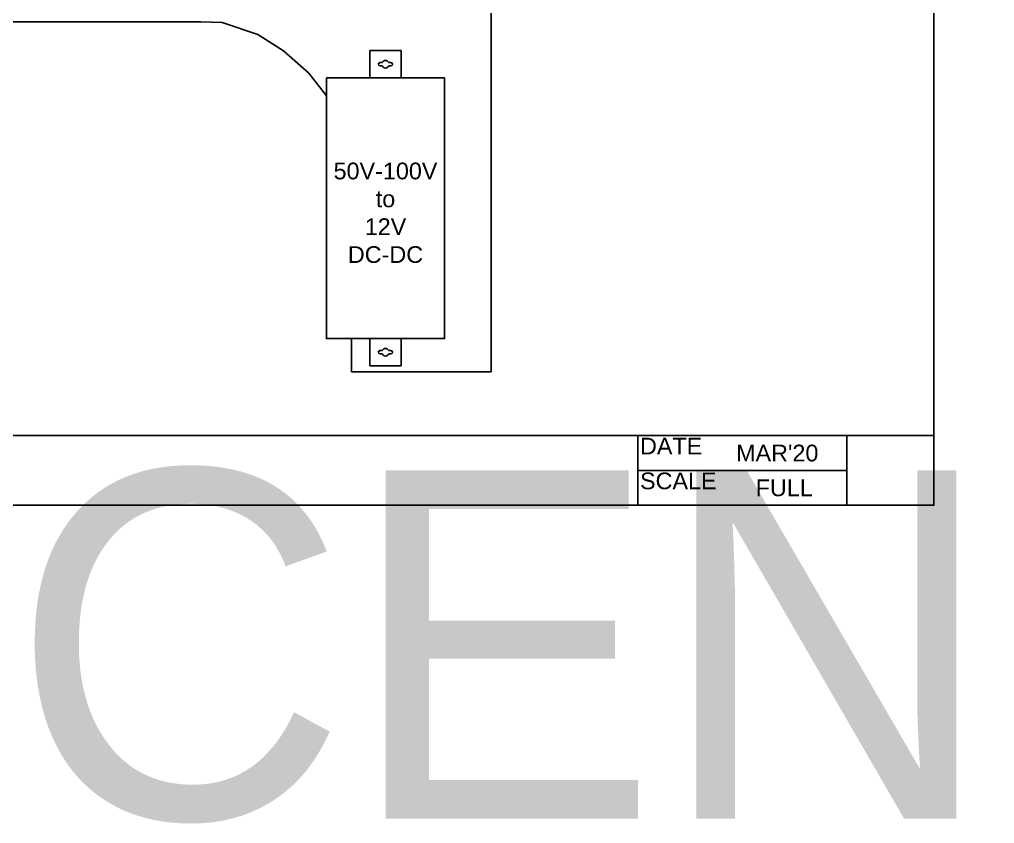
# Model space of a CAD drawing. Header units: inches. Extents: x 0 to 43.7, y -2.3 to 8.
# Drawn here: x 3.94 to 10.93, y -2.29 to 3.49 of the extents above; entities that cross this region are included whole.
import ezdxf
from ezdxf.enums import TextEntityAlignment as Align

# ---------------------------------------------------------------- set-up
doc = ezdxf.new("R2018")
doc.units = ezdxf.units.IN
doc.header["$MEASUREMENT"] = 0
doc.layers.add('DRAWING SHT', color=7, linetype='Continuous')
doc.styles.get("Standard").update_dxf_attribs({"font": 'arial.ttf'})

# ---------------------------------------------------------------- blocks, each defined once
blk = doc.blocks.new('Fuerth Cole DRAWING SHT')
at = {"layer": 'DRAWING SHT'}
for p, q in [((0, 0.5), (10.5, 0.5)), ((8.375, 0), (8.375, 0.5)), ((9.875, 0), (9.875, 0.5)), ((9.875, 0.25), (8.375, 0.25))]:
    blk.add_line(p, q, dxfattribs=at)
blk.add_lwpolyline([(0, 0), (10.5, 0), (10.5, 8), (0, 8)], close=True, dxfattribs=at)
at = {"layer": 'DRAWING SHT', "char_height": 0.12, "width": 1.5, "attachment_point": 1}
for s, insert in [('DATE', (8.39, 0.485)), ('SCALE', (8.39, 0.235))]:
    blk.add_mtext(s, dxfattribs=dict(at, insert=insert))
at = {"layer": 'DRAWING SHT'}
for tag, p in [('DATE', (9.375, 0.375)), ('DRN_BY', (1.4375, 0.125)), ('CLS', (3.025, 0.125)), ('SCALE', (9.425, 0.125))]:
    blk.add_attdef(tag, text='', height=0.12, dxfattribs=at).set_placement(p, align=Align.MIDDLE_CENTER)
at = {"layer": 'DRAWING SHT', "lineweight": 30, "flags": 104}
blk.add_attdef('TITLE', text='', height=0.12, dxfattribs=at).set_placement((3.875, 0.25), align=Align.MIDDLE_LEFT)

msp = doc.modelspace()

# ---------------------------------------------------------------- linework, layer by layer
for p, q in [((7.3207, 0.9571), (7.3207, 5.3355)), ((3.3497, 3.4715), (4.8253, 3.4715)), ((6.4511, 3.0684), (6.4511, 3.2648)), ((6.4511, 3.2648), (6.6747, 3.2648)), ((6.6747, 3.2648), (6.6747, 3.0684)), ((6.5239, 3.1784), (6.5384, 3.1784)), ((6.5239, 3.1547), (6.5385, 3.1547)), ((6.6019, 3.1547), (6.5873, 3.1547)), ((6.6019, 3.1784), (6.5875, 3.1784)), ((6.3176, 0.9571), (6.3176, 1.1971)), ((6.4511, 1.1971), (6.4511, 1.0007)), ((6.6747, 1.0007), (6.6747, 1.1971)), ((6.5239, 1.1107), (6.5385, 1.1107)), ((6.5239, 1.087), (6.5384, 1.087)), ((6.6019, 1.1107), (6.5873, 1.1107)), ((6.6019, 1.087), (6.5875, 1.087)), ((6.4511, 1.0007), (6.6747, 1.0007)), ((6.3176, 0.9571), (7.3207, 0.9571))]:
    msp.add_line(p, q)
msp.add_lwpolyline([(4.8253, 3.4715), (5.2371, 3.4715), (5.3909, 3.4666), (5.6468, 3.3813), (5.831, 3.2636), (6.0125, 3.1019), (6.1393, 2.9391)])
msp.add_lwpolyline([(6.1393, 3.0684), (6.9865, 3.0684), (6.9865, 1.1971), (6.1393, 1.1971)], close=True)
for centre, radius, start, end in [((6.5239, 3.1666), 0.0119, 90, 270), ((6.5629, 3.1667), 0.0272, 25.51619, 154.48381), ((6.5629, 3.1667), 0.0272, 206.17499, 333.82501), ((6.6019, 3.1666), 0.0119, 270, 90), ((6.5629, 1.0987), 0.0272, 26.17499, 153.82501), ((6.5239, 1.0989), 0.0119, 90, 270), ((6.5629, 1.0987), 0.0272, 205.51619, 334.48381), ((6.6019, 1.0989), 0.0119, 270, 90)]:
    msp.add_arc(centre, radius, start, end)

# ---------------------------------------------------------------- block references
ref = msp.add_blockref('Fuerth Cole DRAWING SHT', (0, 0))
ref.add_attrib('DATE', "MAR'20", dxfattribs={"layer": 'DRAWING SHT', "height": 0.12}).set_placement((9.375, 0.375), align=Align.MIDDLE_CENTER)
ref.add_attrib('SCALE', 'FULL', dxfattribs={"layer": 'DRAWING SHT', "height": 0.12}).set_placement((9.425, 0.125), align=Align.MIDDLE_CENTER)
lines = msp.add_mtext('CENTER PANEL LAYOUT', dxfattribs={"layer": 'DRAWING SHT', "insert": (3.875, 0.25), "char_height": 2.5, "attachment_point": 1})
ref.add_attrib('TITLE', '', (3.875, 0.25), dxfattribs={"flags": 104}).embed_mtext(lines)

# ---------------------------------------------------------------- texts
at = {"insert": (6.5629, 2.0995), "char_height": 0.12, "attachment_point": 5}
msp.add_mtext_dynamic_manual_height_columns('50V-100V\\Pto\\P12V\\PDC-DC', width=0.81457, gutter_width=1, heights=[1.0852], dxfattribs=at)

doc.saveas('drawing.dxf')
